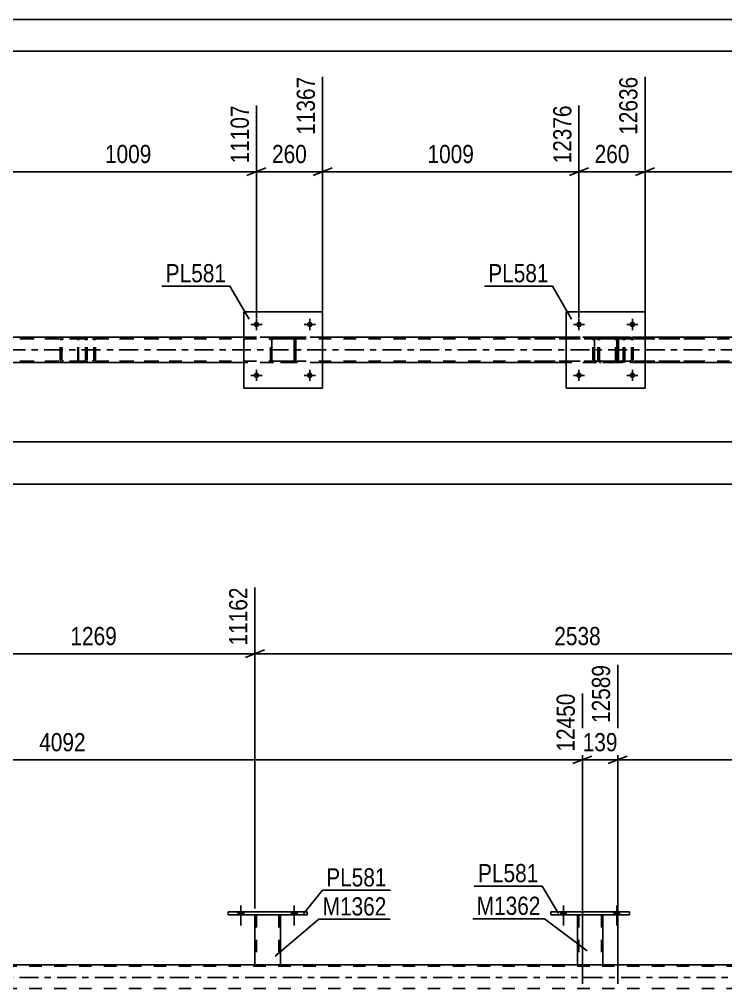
# Model space of a CAD drawing. Header units: millimetres. Extents: x 0 to 841, y 0 to 594.
# Drawn here: x 485.7 to 596.8, y 441.4 to 594 of the extents above; entities that cross this region are included whole.
import ezdxf

# ---------------------------------------------------------------- set-up
doc = ezdxf.new("R2010")
doc.units = ezdxf.units.MM
doc.linetypes.add('DXK_LINE_DOT2', pattern=[3.9198, 1.9599, -1.9599])
doc.linetypes.add('DXK_LINE_DOT3', pattern=[5.9187, 2.979, -0.9799, 0.9799, -0.9799])
doc.styles.add('Arial Narrow', font='ARIALN.TTF', dxfattribs={"height": 0.2})

# ---------------------------------------------------------------- blocks, each defined once
blk = doc.blocks.new('Unknown-122573538-1135')
at = {"color": 5, "linetype": 'Continuous'}
for p, q in [((841, 594), (0, 594)), ((836, 589), (5, 589))]:
    blk.add_line(p, q, dxfattribs=at)
blk = doc.blocks.new('Part-122573538-2550 - 2500')
at = {"color": 7, "linetype": 'DXK_LINE_DOT2'}
for p, q in [((758.15, 543.74), (104.82, 543.74)), ((758.15, 543.98), (216.39, 543.98)), ((533.37, 543.98), (520.97, 543.98)), ((584.13, 543.98), (571.73, 543.98)), ((758.15, 540.22), (104.82, 540.22)), ((533.37, 539.98), (520.97, 539.98)), ((584.13, 539.98), (571.73, 539.98))]:
    blk.add_line(p, q, dxfattribs=at)
at = {"color": 2, "linetype": 'Continuous'}
for p, q in [((520.97, 543.98), (482.6, 543.98)), ((571.73, 543.98), (533.37, 543.98)), ((622.49, 543.98), (584.13, 543.98)), ((520.97, 539.98), (482.6, 539.98)), ((571.73, 539.98), (533.37, 539.98)), ((622.49, 539.98), (584.13, 539.98))]:
    blk.add_line(p, q, dxfattribs=at)
at = {"color": 7, "linetype": 'DXK_LINE_DOT3'}
blk.add_line((104.82, 541.98), (758.15, 541.98), dxfattribs=at)
blk = doc.blocks.new('Bolt-122573538-2590 - 2500')
at = {"linetype": 'Continuous'}
for points in [[(522.53, 545.97), (522.53, 546.07), (522.56, 546.15), (522.61, 546.23), (522.67, 546.3), (522.75, 546.36), (522.83, 546.39), (522.92, 546.41), (523.01, 546.41), (523.1, 546.39), (523.19, 546.36), (523.26, 546.3), (523.32, 546.23), (523.37, 546.15), (523.4, 546.07), (523.41, 545.97), (523.4, 545.88), (523.37, 545.8), (523.32, 545.72), (523.26, 545.65), (523.19, 545.59), (523.1, 545.56), (523.01, 545.54), (522.92, 545.54), (522.83, 545.56), (522.75, 545.59), (522.67, 545.65), (522.61, 545.72), (522.56, 545.8), (522.53, 545.88)], [(530.93, 545.97), (530.93, 546.07), (530.96, 546.15), (531.01, 546.23), (531.07, 546.3), (531.15, 546.36), (531.23, 546.39), (531.32, 546.41), (531.41, 546.41), (531.5, 546.39), (531.59, 546.36), (531.66, 546.3), (531.72, 546.23), (531.77, 546.15), (531.8, 546.07), (531.81, 545.97), (531.8, 545.88), (531.77, 545.8), (531.72, 545.72), (531.66, 545.65), (531.59, 545.59), (531.5, 545.56), (531.41, 545.54), (531.32, 545.54), (531.23, 545.56), (531.15, 545.59), (531.07, 545.65), (531.01, 545.72), (530.96, 545.8), (530.93, 545.88)]]:
    blk.add_hatch(color=1, dxfattribs=at).paths.add_polyline_path(points)
at = {"color": 1, "linetype": 'Continuous'}
for p, q in [((522.97, 546.85), (522.97, 545.09)), ((531.37, 546.85), (531.37, 545.09)), ((522.09, 545.97), (523.85, 545.97)), ((530.49, 545.97), (532.25, 545.97))]:
    blk.add_line(p, q, dxfattribs=at)
blk = doc.blocks.new('Bolt-122573538-2591 - 2500')
at = {"linetype": 'Continuous'}
for points in [[(522.53, 537.97), (522.53, 538.07), (522.56, 538.15), (522.61, 538.23), (522.67, 538.3), (522.75, 538.36), (522.83, 538.39), (522.92, 538.41), (523.01, 538.41), (523.1, 538.39), (523.19, 538.36), (523.26, 538.3), (523.32, 538.23), (523.37, 538.15), (523.4, 538.07), (523.41, 537.97), (523.4, 537.88), (523.37, 537.8), (523.32, 537.72), (523.26, 537.65), (523.19, 537.59), (523.1, 537.56), (523.01, 537.54), (522.92, 537.54), (522.83, 537.56), (522.75, 537.59), (522.67, 537.65), (522.61, 537.72), (522.56, 537.8), (522.53, 537.88)], [(530.93, 537.97), (530.93, 538.07), (530.96, 538.15), (531.01, 538.23), (531.07, 538.3), (531.15, 538.36), (531.23, 538.39), (531.32, 538.41), (531.41, 538.41), (531.5, 538.39), (531.59, 538.36), (531.66, 538.3), (531.72, 538.23), (531.77, 538.15), (531.8, 538.07), (531.81, 537.97), (531.8, 537.88), (531.77, 537.8), (531.72, 537.72), (531.66, 537.65), (531.59, 537.59), (531.5, 537.56), (531.41, 537.54), (531.32, 537.54), (531.23, 537.56), (531.15, 537.59), (531.07, 537.65), (531.01, 537.72), (530.96, 537.8), (530.93, 537.88)]]:
    blk.add_hatch(color=1, dxfattribs=at).paths.add_polyline_path(points)
at = {"color": 1, "linetype": 'Continuous'}
for p, q in [((522.97, 538.85), (522.97, 537.09)), ((531.37, 538.85), (531.37, 537.09)), ((522.09, 537.97), (523.85, 537.97)), ((530.49, 537.97), (532.25, 537.97))]:
    blk.add_line(p, q, dxfattribs=at)
blk = doc.blocks.new('Part-122573538-2656 - 2500')
at = {"color": 2, "linetype": 'Continuous'}
for p, q in [((520.97, 535.97), (520.97, 547.97)), ((520.97, 547.97), (520.97, 547.97)), ((520.97, 547.97), (533.37, 547.97)), ((533.37, 547.97), (533.37, 535.97)), ((520.97, 535.97), (520.97, 535.97)), ((533.37, 535.97), (520.97, 535.97))]:
    blk.add_line(p, q, dxfattribs=at)
at = {"color": 7, "linetype": 'DXK_LINE_DOT2'}
for p, q in [((520.97, 547.97), (520.97, 535.97)), ((520.97, 547.97), (520.97, 547.97)), ((533.37, 535.97), (533.37, 547.97)), ((520.97, 535.97), (520.97, 535.97))]:
    blk.add_line(p, q, dxfattribs=at)
blk = doc.blocks.new('Part-122573538-2657 - 2500')
at = {"color": 7, "linetype": 'DXK_LINE_DOT2'}
for p, q in [((525.16, 543.49), (525.2, 543.68)), ((525.16, 543.49), (525.17, 543.49)), ((525.16, 540.45), (525.16, 543.49)), ((525.2, 543.68), (525.17, 543.49)), ((525.17, 540.45), (525.17, 543.49)), ((525.42, 543.59), (525.4, 543.49)), ((525.41, 543.49), (525.4, 543.49)), ((525.4, 543.49), (525.4, 540.45)), ((525.41, 543.49), (525.42, 543.59)), ((525.41, 540.45), (525.41, 543.49)), ((525.42, 543.59), (525.48, 543.66)), ((525.47, 543.66), (525.42, 543.59)), ((525.46, 543.94), (525.64, 543.97)), ((525.65, 543.97), (525.46, 543.94)), ((525.46, 543.94), (525.46, 543.94)), ((525.55, 543.72), (525.47, 543.66)), ((525.48, 543.66), (525.55, 543.72)), ((525.55, 543.72), (525.65, 543.73)), ((525.64, 543.73), (525.55, 543.72)), ((528.69, 543.97), (525.64, 543.97)), ((528.69, 543.73), (525.64, 543.73)), ((528.68, 543.97), (528.87, 543.94)), ((528.78, 543.72), (528.68, 543.73)), ((528.87, 543.94), (528.69, 543.97)), ((528.69, 543.73), (528.78, 543.72)), ((528.78, 543.72), (528.78, 543.72)), ((528.78, 543.72), (528.85, 543.66)), ((528.85, 543.66), (528.78, 543.72)), ((528.85, 543.66), (528.91, 543.59)), ((528.91, 543.59), (528.85, 543.66)), ((528.91, 543.59), (528.93, 543.49)), ((528.92, 543.49), (528.91, 543.59)), ((528.93, 543.49), (528.92, 543.49)), ((528.92, 543.49), (528.92, 540.45)), ((528.93, 540.45), (528.93, 543.49)), ((529.13, 543.68), (529.16, 543.49)), ((529.17, 543.49), (529.13, 543.68)), ((529.17, 543.49), (529.16, 543.49)), ((529.16, 543.49), (529.16, 540.45)), ((529.17, 540.45), (529.17, 543.49)), ((525.17, 540.45), (525.16, 540.45)), ((525.2, 540.27), (525.16, 540.45)), ((525.17, 540.45), (525.2, 540.27)), ((525.4, 540.45), (525.41, 540.45)), ((525.4, 540.45), (525.42, 540.36)), ((525.42, 540.36), (525.41, 540.45)), ((525.48, 540.28), (525.42, 540.36)), ((525.42, 540.36), (525.47, 540.28)), ((525.47, 540.28), (525.55, 540.23)), ((525.55, 540.23), (525.48, 540.28)), ((525.65, 540.21), (525.55, 540.23)), ((525.55, 540.23), (525.64, 540.21)), ((528.69, 540.21), (525.64, 540.21)), ((528.68, 540.21), (528.78, 540.23)), ((528.78, 540.23), (528.69, 540.21)), ((528.85, 540.28), (528.78, 540.23)), ((528.78, 540.23), (528.85, 540.28)), ((528.78, 540.23), (528.78, 540.23)), ((528.91, 540.36), (528.85, 540.28)), ((528.85, 540.28), (528.91, 540.36)), ((528.93, 540.45), (528.91, 540.36)), ((528.91, 540.36), (528.92, 540.45)), ((528.92, 540.45), (528.93, 540.45)), ((529.16, 540.45), (529.13, 540.27)), ((529.13, 540.27), (529.17, 540.45)), ((529.16, 540.45), (529.17, 540.45)), ((525.46, 540.01), (525.46, 540.01)), ((525.64, 539.97), (525.46, 540.01)), ((525.46, 540.01), (525.65, 539.97)), ((528.69, 539.97), (525.64, 539.97)), ((528.87, 540.01), (528.68, 539.97)), ((528.69, 539.97), (528.87, 540.01))]:
    blk.add_line(p, q, dxfattribs=at)
at = {"color": 7, "linetype": 'DXK_LINE_DOT3'}
blk.add_line((527.17, 541.97), (527.16, 541.97), dxfattribs=at)
at = {"color": 7, "linetype": 'DXK_LINE_DOT2'}
for centre, start, end in [((525.64, 543.49), 112.5, 157.5), ((525.65, 543.49), 112.5, 157.5), ((528.68, 543.49), 22.5, 67.5), ((528.69, 543.49), 22.5, 67.5), ((525.64, 540.45), 202.5, 247.5), ((525.65, 540.45), 202.5, 247.5), ((528.68, 540.45), 292.5, 337.5), ((528.69, 540.45), 292.5, 337.5)]:
    blk.add_arc(centre, 0.48, start, end, dxfattribs=at)
blk = doc.blocks.new('Part-122573538-2703 - 2500')
at = {"color": 7, "linetype": 'DXK_LINE_DOT2'}
for p, q in [((580.43, 543.98), (566.1, 543.98)), ((580.43, 543.74), (566.1, 543.74)), ((576.74, 543.67), (576.71, 543.5)), ((576.71, 540.46), (576.71, 543.5)), ((576.75, 543.68), (576.74, 543.67)), ((576.96, 543.5), (576.98, 543.59)), ((576.96, 540.46), (576.96, 543.5)), ((576.98, 543.59), (577.03, 543.67)), ((577.21, 543.98), (577.02, 543.94)), ((577.03, 543.67), (577.12, 543.72)), ((577.12, 543.72), (577.21, 543.74)), ((580.62, 543.94), (580.43, 543.98)), ((580.43, 543.74), (580.53, 543.72)), ((580.53, 543.72), (580.61, 543.67)), ((580.61, 543.67), (580.66, 543.59)), ((580.66, 543.59), (580.68, 543.5)), ((580.68, 540.46), (580.68, 543.5)), ((580.9, 543.67), (580.9, 543.68)), ((580.94, 543.5), (580.9, 543.67)), ((580.94, 540.46), (580.94, 543.5)), ((580.43, 540.22), (566.1, 540.22)), ((576.71, 540.46), (576.75, 540.27)), ((576.98, 540.36), (576.96, 540.46)), ((577.03, 540.29), (576.98, 540.36)), ((577.12, 540.23), (577.03, 540.29)), ((577.21, 540.22), (577.12, 540.23)), ((580.53, 540.23), (580.43, 540.22)), ((580.61, 540.29), (580.53, 540.23)), ((580.66, 540.36), (580.61, 540.29)), ((580.68, 540.46), (580.66, 540.36)), ((580.9, 540.27), (580.94, 540.46)), ((580.43, 539.98), (566.1, 539.98)), ((577.02, 540.01), (577.21, 539.98)), ((580.43, 539.98), (580.62, 540.01))]:
    blk.add_line(p, q, dxfattribs=at)
for centre, start, end in [((577.2, 543.48), 110.9282, 155.8647), ((580.45, 543.48), 24.1353, 69.0718), ((577.2, 540.47), 204.1353, 249.0718), ((580.45, 540.47), 290.9282, 335.8647)]:
    blk.add_arc(centre, 0.495, start, end, dxfattribs=at)
blk = doc.blocks.new('Part-122573538-2716 - 2500')
at = {"color": 7, "linetype": 'DXK_LINE_DOT2'}
for p, q in [((579.47, 543.68), (579.45, 543.5)), ((579.45, 540.46), (579.45, 543.5)), ((579.53, 543.83), (579.47, 543.68)), ((579.61, 543.94), (579.53, 543.83)), ((579.58, 543.5), (579.59, 543.59)), ((579.58, 540.46), (579.58, 543.5)), ((579.59, 543.59), (579.62, 543.67)), ((579.71, 543.98), (579.61, 543.94)), ((579.62, 543.67), (579.66, 543.72)), ((579.66, 543.72), (579.71, 543.74)), ((592.19, 543.98), (579.71, 543.98)), ((592.19, 543.74), (579.71, 543.74)), ((580.94, 543.98), (580.94, 543.74)), ((581.95, 543.94), (581.75, 543.98)), ((581.75, 543.74), (581.85, 543.72)), ((581.85, 543.72), (581.93, 543.67)), ((581.93, 543.67), (581.99, 543.59)), ((581.99, 543.59), (582.01, 543.5)), ((582.01, 540.46), (582.01, 543.5)), ((582.22, 543.67), (582.22, 543.68)), ((582.26, 543.5), (582.22, 543.67)), ((582.26, 540.46), (582.26, 543.5)), ((579.45, 540.46), (579.47, 540.27)), ((579.47, 540.27), (579.53, 540.12)), ((579.53, 540.12), (579.61, 540.01)), ((579.59, 540.36), (579.58, 540.46)), ((579.62, 540.29), (579.59, 540.36)), ((579.66, 540.23), (579.62, 540.29)), ((579.71, 540.22), (579.66, 540.23)), ((592.19, 540.22), (579.71, 540.22)), ((580.94, 539.98), (580.94, 540.22)), ((581.85, 540.23), (581.75, 540.22)), ((581.93, 540.29), (581.85, 540.23)), ((581.99, 540.36), (581.93, 540.29)), ((582.01, 540.46), (581.99, 540.36)), ((582.22, 540.27), (582.26, 540.46)), ((579.61, 540.01), (579.71, 539.98)), ((592.19, 539.98), (579.71, 539.98)), ((581.75, 539.98), (581.95, 540.01))]:
    blk.add_line(p, q, dxfattribs=at)
for centre, start, end in [((581.77, 543.48), 23.9465, 68.8966), ((581.77, 540.47), 291.1034, 336.0535)]:
    blk.add_arc(centre, 0.493, start, end, dxfattribs=at)
blk = doc.blocks.new('Part-122573538-2723 - 2500')
at = {"color": 7, "linetype": 'DXK_LINE_DOT2'}
for p, q in [((494.86, 543.68), (494.84, 543.5)), ((494.84, 540.46), (494.84, 543.5)), ((494.92, 543.83), (494.86, 543.68)), ((495, 543.94), (494.92, 543.83)), ((494.97, 543.5), (494.98, 543.59)), ((494.97, 540.46), (494.97, 543.5)), ((494.98, 543.59), (495.01, 543.67)), ((495.1, 543.98), (495, 543.94)), ((495.01, 543.67), (495.05, 543.72)), ((495.05, 543.72), (495.1, 543.74)), ((507.58, 543.98), (495.1, 543.98)), ((507.58, 543.74), (495.1, 543.74)), ((496.33, 543.74), (496.33, 543.98)), ((497.34, 543.94), (497.15, 543.98)), ((497.15, 543.74), (497.24, 543.72)), ((497.24, 543.72), (497.32, 543.67)), ((497.32, 543.67), (497.38, 543.59)), ((497.38, 543.59), (497.4, 543.5)), ((497.4, 540.46), (497.4, 543.5)), ((497.61, 543.67), (497.61, 543.68)), ((497.65, 543.5), (497.61, 543.67)), ((497.65, 540.46), (497.65, 543.5)), ((494.84, 540.46), (494.86, 540.27)), ((494.86, 540.27), (494.92, 540.12)), ((494.92, 540.12), (495, 540.01)), ((494.98, 540.36), (494.97, 540.46)), ((495.01, 540.29), (494.98, 540.36)), ((495.05, 540.23), (495.01, 540.29)), ((495.1, 540.22), (495.05, 540.23)), ((507.58, 540.22), (495.1, 540.22)), ((496.33, 539.98), (496.33, 540.22)), ((497.24, 540.23), (497.15, 540.22)), ((497.32, 540.29), (497.24, 540.23)), ((497.38, 540.36), (497.32, 540.29)), ((497.4, 540.46), (497.38, 540.36)), ((497.61, 540.27), (497.65, 540.46)), ((495, 540.01), (495.1, 539.98)), ((507.58, 539.98), (495.1, 539.98)), ((497.15, 539.98), (497.34, 540.01))]:
    blk.add_line(p, q, dxfattribs=at)
for centre, start, end in [((497.16, 543.48), 23.9465, 68.8966), ((497.16, 540.47), 291.1034, 336.0535)]:
    blk.add_arc(centre, 0.493, start, end, dxfattribs=at)
blk = doc.blocks.new('Part-122573538-2724 - 2500')
at = {"color": 7, "linetype": 'DXK_LINE_DOT2'}
for p, q in [((495.82, 543.98), (481.49, 543.98)), ((495.82, 543.74), (481.49, 543.74)), ((492.13, 543.67), (492.1, 543.5)), ((492.1, 540.46), (492.1, 543.5)), ((492.14, 543.68), (492.13, 543.67)), ((492.35, 543.5), (492.37, 543.59)), ((492.35, 540.46), (492.35, 543.5)), ((492.37, 543.59), (492.43, 543.67)), ((492.61, 543.98), (492.41, 543.94)), ((492.43, 543.67), (492.51, 543.72)), ((492.51, 543.72), (492.61, 543.74)), ((496.02, 543.94), (495.82, 543.98)), ((495.82, 543.74), (495.92, 543.72)), ((495.92, 543.72), (496, 543.67)), ((496, 543.67), (496.06, 543.59)), ((496.06, 543.59), (496.08, 543.5)), ((496.08, 540.46), (496.08, 543.5)), ((496.29, 543.67), (496.29, 543.68)), ((496.33, 543.5), (496.29, 543.67)), ((496.33, 540.46), (496.33, 543.5)), ((495.82, 540.22), (481.49, 540.22)), ((492.1, 540.46), (492.14, 540.27)), ((492.37, 540.36), (492.35, 540.46)), ((492.43, 540.29), (492.37, 540.36)), ((492.51, 540.23), (492.43, 540.29)), ((492.61, 540.22), (492.51, 540.23)), ((495.92, 540.23), (495.82, 540.22)), ((496, 540.29), (495.92, 540.23)), ((496.06, 540.36), (496, 540.29)), ((496.08, 540.46), (496.06, 540.36)), ((496.29, 540.27), (496.33, 540.46)), ((495.82, 539.98), (481.49, 539.98)), ((492.41, 540.01), (492.61, 539.98)), ((495.82, 539.98), (496.02, 540.01))]:
    blk.add_line(p, q, dxfattribs=at)
for centre, start, end in [((492.59, 543.48), 110.9282, 155.8647), ((495.84, 543.48), 24.1353, 69.0718), ((492.59, 540.47), 204.1353, 249.0718), ((495.84, 540.47), 290.9282, 335.8647)]:
    blk.add_arc(centre, 0.495, start, end, dxfattribs=at)
blk = doc.blocks.new('Part-122573538-2726 - 2500')
at = {"color": 7, "linetype": 'DXK_LINE_DOT2'}
for p, q in [((575.93, 543.49), (575.96, 543.68)), ((575.96, 543.68), (575.93, 543.49)), ((575.93, 540.45), (575.93, 543.49)), ((575.93, 543.49), (575.93, 543.49)), ((575.93, 540.45), (575.93, 543.49)), ((576.17, 543.49), (576.19, 543.59)), ((576.19, 543.59), (576.17, 543.49)), ((576.17, 540.45), (576.17, 543.49)), ((576.17, 543.49), (576.17, 543.49)), ((576.17, 543.49), (576.17, 540.45)), ((576.19, 543.59), (576.24, 543.66)), ((576.24, 543.66), (576.19, 543.59)), ((576.22, 543.94), (576.41, 543.97)), ((576.41, 543.97), (576.22, 543.94)), ((576.22, 543.94), (576.22, 543.94)), ((576.24, 543.66), (576.32, 543.72)), ((576.32, 543.72), (576.24, 543.66)), ((576.32, 543.72), (576.41, 543.73)), ((576.41, 543.73), (576.32, 543.72)), ((579.45, 543.97), (576.41, 543.97)), ((579.45, 543.73), (576.41, 543.73)), ((579.45, 543.97), (579.63, 543.94)), ((579.63, 543.94), (579.45, 543.97)), ((579.45, 543.73), (579.54, 543.72)), ((579.54, 543.72), (579.45, 543.73)), ((579.54, 543.72), (579.54, 543.72)), ((579.54, 543.72), (579.62, 543.66)), ((579.62, 543.66), (579.54, 543.72)), ((579.62, 543.66), (579.67, 543.59)), ((579.67, 543.59), (579.62, 543.66)), ((579.67, 543.59), (579.69, 543.49)), ((579.69, 543.49), (579.67, 543.59)), ((579.69, 540.45), (579.69, 543.49)), ((579.69, 543.49), (579.69, 543.49)), ((579.69, 543.49), (579.69, 540.45)), ((579.89, 543.68), (579.93, 543.49)), ((579.93, 543.49), (579.89, 543.68)), ((579.93, 540.45), (579.93, 543.49)), ((579.93, 543.49), (579.93, 543.49)), ((579.93, 543.49), (579.93, 540.45)), ((575.93, 540.45), (575.93, 540.45)), ((575.96, 540.27), (575.93, 540.45)), ((575.93, 540.45), (575.96, 540.27)), ((576.17, 540.45), (576.17, 540.45)), ((576.19, 540.36), (576.17, 540.45)), ((576.17, 540.45), (576.19, 540.36)), ((576.24, 540.28), (576.19, 540.36)), ((576.19, 540.36), (576.24, 540.28)), ((576.32, 540.23), (576.24, 540.28)), ((576.24, 540.28), (576.32, 540.23)), ((576.41, 540.21), (576.32, 540.23)), ((576.32, 540.23), (576.41, 540.21)), ((579.45, 540.21), (576.41, 540.21)), ((579.54, 540.23), (579.45, 540.21)), ((579.45, 540.21), (579.54, 540.23)), ((579.62, 540.28), (579.54, 540.23)), ((579.54, 540.23), (579.62, 540.28)), ((579.54, 540.23), (579.54, 540.23)), ((579.67, 540.36), (579.62, 540.28)), ((579.62, 540.28), (579.67, 540.36)), ((579.69, 540.45), (579.67, 540.36)), ((579.67, 540.36), (579.69, 540.45)), ((579.69, 540.45), (579.69, 540.45)), ((579.93, 540.45), (579.89, 540.27)), ((579.89, 540.27), (579.93, 540.45)), ((579.93, 540.45), (579.93, 540.45)), ((576.22, 540.01), (576.22, 540.01)), ((576.41, 539.97), (576.22, 540.01)), ((576.22, 540.01), (576.41, 539.97)), ((579.45, 539.97), (576.41, 539.97)), ((579.63, 540.01), (579.45, 539.97)), ((579.45, 539.97), (579.63, 540.01))]:
    blk.add_line(p, q, dxfattribs=at)
at = {"color": 7, "linetype": 'DXK_LINE_DOT3'}
blk.add_line((577.93, 541.97), (577.93, 541.97), dxfattribs=at)
at = {"color": 7, "linetype": 'DXK_LINE_DOT2'}
for centre, start, end in [((576.41, 543.49), 112.5, 157.5), ((576.41, 543.49), 112.5, 157.5), ((579.45, 543.49), 22.5, 67.5), ((579.45, 543.49), 22.5, 67.5), ((576.41, 540.45), 202.5, 247.5), ((576.41, 540.45), 202.5, 247.5), ((579.45, 540.45), 292.5, 337.5), ((579.45, 540.45), 292.5, 337.5)]:
    blk.add_arc(centre, 0.48, start, end, dxfattribs=at)
blk = doc.blocks.new('Part-122573538-2731 - 2500')
at = {"color": 2, "linetype": 'Continuous'}
for p, q in [((571.73, 535.97), (571.73, 547.97)), ((571.73, 547.97), (571.73, 547.97)), ((571.73, 547.97), (584.13, 547.97)), ((584.13, 547.97), (584.13, 535.97)), ((571.73, 535.97), (571.73, 535.97)), ((584.13, 535.97), (571.73, 535.97))]:
    blk.add_line(p, q, dxfattribs=at)
at = {"color": 7, "linetype": 'DXK_LINE_DOT2'}
for p, q in [((571.73, 547.97), (571.73, 535.97)), ((571.73, 547.97), (571.73, 547.97)), ((584.13, 535.97), (584.13, 547.97)), ((571.73, 535.97), (571.73, 535.97))]:
    blk.add_line(p, q, dxfattribs=at)
blk = doc.blocks.new('Bolt-122573538-2732 - 2500')
at = {"linetype": 'Continuous'}
for points in [[(573.29, 537.97), (573.3, 538.07), (573.33, 538.15), (573.37, 538.23), (573.43, 538.3), (573.51, 538.36), (573.59, 538.39), (573.68, 538.41), (573.77, 538.41), (573.86, 538.39), (573.95, 538.36), (574.02, 538.3), (574.08, 538.23), (574.13, 538.15), (574.16, 538.07), (574.17, 537.97), (574.16, 537.88), (574.13, 537.8), (574.08, 537.72), (574.02, 537.65), (573.95, 537.59), (573.86, 537.56), (573.77, 537.54), (573.68, 537.54), (573.59, 537.56), (573.51, 537.59), (573.43, 537.65), (573.37, 537.72), (573.33, 537.8), (573.3, 537.88)], [(581.69, 537.97), (581.7, 538.07), (581.73, 538.15), (581.77, 538.23), (581.83, 538.3), (581.91, 538.36), (581.99, 538.39), (582.08, 538.41), (582.17, 538.41), (582.26, 538.39), (582.35, 538.36), (582.42, 538.3), (582.48, 538.23), (582.53, 538.15), (582.56, 538.07), (582.57, 537.97), (582.56, 537.88), (582.53, 537.8), (582.48, 537.72), (582.42, 537.65), (582.35, 537.59), (582.26, 537.56), (582.17, 537.54), (582.08, 537.54), (581.99, 537.56), (581.91, 537.59), (581.83, 537.65), (581.77, 537.72), (581.73, 537.8), (581.7, 537.88)]]:
    blk.add_hatch(color=1, dxfattribs=at).paths.add_polyline_path(points)
at = {"color": 1, "linetype": 'Continuous'}
for p, q in [((573.73, 538.85), (573.73, 537.09)), ((582.13, 538.85), (582.13, 537.09)), ((572.85, 537.97), (574.61, 537.97)), ((581.25, 537.97), (583.01, 537.97))]:
    blk.add_line(p, q, dxfattribs=at)
blk = doc.blocks.new('Bolt-122573538-2733 - 2500')
at = {"linetype": 'Continuous'}
for points in [[(573.29, 545.97), (573.3, 546.07), (573.33, 546.15), (573.37, 546.23), (573.43, 546.3), (573.51, 546.36), (573.59, 546.39), (573.68, 546.41), (573.77, 546.41), (573.86, 546.39), (573.95, 546.36), (574.02, 546.3), (574.08, 546.23), (574.13, 546.15), (574.16, 546.07), (574.17, 545.97), (574.16, 545.88), (574.13, 545.8), (574.08, 545.72), (574.02, 545.65), (573.95, 545.59), (573.86, 545.56), (573.77, 545.54), (573.68, 545.54), (573.59, 545.56), (573.51, 545.59), (573.43, 545.65), (573.37, 545.72), (573.33, 545.8), (573.3, 545.88)], [(581.69, 545.97), (581.7, 546.07), (581.73, 546.15), (581.77, 546.23), (581.83, 546.3), (581.91, 546.36), (581.99, 546.39), (582.08, 546.41), (582.17, 546.41), (582.26, 546.39), (582.35, 546.36), (582.42, 546.3), (582.48, 546.23), (582.53, 546.15), (582.56, 546.07), (582.57, 545.97), (582.56, 545.88), (582.53, 545.8), (582.48, 545.72), (582.42, 545.65), (582.35, 545.59), (582.26, 545.56), (582.17, 545.54), (582.08, 545.54), (581.99, 545.56), (581.91, 545.59), (581.83, 545.65), (581.77, 545.72), (581.73, 545.8), (581.7, 545.88)]]:
    blk.add_hatch(color=1, dxfattribs=at).paths.add_polyline_path(points)
at = {"color": 1, "linetype": 'Continuous'}
for p, q in [((573.73, 546.85), (573.73, 545.09)), ((582.13, 546.85), (582.13, 545.09)), ((572.85, 545.97), (574.61, 545.97)), ((581.25, 545.97), (583.01, 545.97))]:
    blk.add_line(p, q, dxfattribs=at)
blk = doc.blocks.new('Part-122573538-3309 - 3249')
at = {"color": 2, "linetype": 'Continuous'}
blk.add_line((100.96, 445.2), (755.72, 445.2), dxfattribs=at)
at = {"color": 7, "linetype": 'DXK_LINE_DOT2'}
for p, q in [((755.72, 444.96), (100.96, 444.96)), ((755.72, 441.44), (100.96, 441.44))]:
    blk.add_line(p, q, dxfattribs=at)
at = {"color": 7, "linetype": 'DXK_LINE_DOT3'}
blk.add_line((100.96, 443.2), (755.72, 443.2), dxfattribs=at)
blk = doc.blocks.new('Part-122573538-3603 - 3249')
at = {"color": 2, "linetype": 'Continuous'}
for p, q in [((518.53, 453.52), (530.93, 453.52)), ((518.53, 453.04), (518.53, 453.52)), ((530.93, 453.52), (530.93, 453.04)), ((530.93, 453.04), (518.53, 453.04))]:
    blk.add_line(p, q, dxfattribs=at)
blk = doc.blocks.new('Part-122573538-3637 - 3249')
at = {"color": 2, "linetype": 'Continuous'}
for p, q in [((573.49, 453.04), (573.49, 445.2)), ((577.49, 453.04), (577.49, 445.2)), ((573.49, 445.2), (577.49, 445.2))]:
    blk.add_line(p, q, dxfattribs=at)
at = {"color": 7, "linetype": 'DXK_LINE_DOT2'}
for p, q in [((573.49, 453.04), (577.49, 453.04)), ((573.49, 453.04), (573.49, 453.04)), ((573.49, 453.04), (573.49, 453.04)), ((573.73, 453.04), (573.73, 445.2)), ((577.25, 453.04), (577.25, 445.2)), ((577.49, 453.04), (577.49, 453.04)), ((577.49, 453.04), (577.49, 453.04)), ((577.2, 445.2), (577.23, 445.2)), ((577.2, 445.2), (577.23, 445.2)), ((577.23, 445.2), (577.25, 445.2)), ((577.23, 445.2), (577.25, 445.2))]:
    blk.add_line(p, q, dxfattribs=at)
blk = doc.blocks.new('Bolt-122573538-3498 - 3249')
at = {"linetype": 'Continuous'}
for points in [[(520.09, 453.04), (520.97, 453.04), (520.97, 453.52), (520.09, 453.52)], [(528.49, 453.04), (529.37, 453.04), (529.37, 453.52), (528.49, 453.52)]]:
    blk.add_hatch(color=1, dxfattribs=at).paths.add_polyline_path(points)
at = {"color": 1, "linetype": 'Continuous'}
for p, q in [((520.09, 453.52), (520.09, 453.04)), ((520.53, 454.52), (520.53, 451.4)), ((520.97, 453.52), (520.97, 453.04)), ((528.49, 453.52), (528.49, 453.04)), ((528.93, 454.52), (528.93, 451.4)), ((529.37, 453.52), (529.37, 453.04))]:
    blk.add_line(p, q, dxfattribs=at)
blk = doc.blocks.new('Bolt-122573538-3499 - 3249')
at = {"linetype": 'Continuous'}
for points in [[(520.09, 453.04), (520.97, 453.04), (520.97, 453.52), (520.09, 453.52)], [(528.49, 453.04), (529.37, 453.04), (529.37, 453.52), (528.49, 453.52)]]:
    blk.add_hatch(color=1, dxfattribs=at).paths.add_polyline_path(points)
at = {"color": 1, "linetype": 'Continuous'}
for p, q in [((520.09, 453.52), (520.09, 453.04)), ((520.53, 454.52), (520.53, 451.4)), ((520.97, 453.52), (520.97, 453.04)), ((528.49, 453.52), (528.49, 453.04)), ((528.93, 454.52), (528.93, 451.4)), ((529.37, 453.52), (529.37, 453.04))]:
    blk.add_line(p, q, dxfattribs=at)
blk = doc.blocks.new('Bolt-122573538-3627 - 3249')
at = {"linetype": 'Continuous'}
for points in [[(570.85, 453.04), (571.73, 453.04), (571.73, 453.52), (570.85, 453.52)], [(579.25, 453.04), (580.13, 453.04), (580.13, 453.52), (579.25, 453.52)]]:
    blk.add_hatch(color=1, dxfattribs=at).paths.add_polyline_path(points)
at = {"color": 1, "linetype": 'Continuous'}
for p, q in [((570.85, 453.52), (570.85, 453.04)), ((571.29, 454.52), (571.29, 451.4)), ((571.73, 453.52), (571.73, 453.04)), ((579.25, 453.52), (579.25, 453.04)), ((579.69, 454.52), (579.69, 451.4)), ((580.13, 453.52), (580.13, 453.04))]:
    blk.add_line(p, q, dxfattribs=at)
blk = doc.blocks.new('Part-122573538-3598 - 3249')
at = {"color": 2, "linetype": 'Continuous'}
for p, q in [((522.73, 453.04), (522.73, 445.2)), ((526.73, 453.04), (526.73, 445.2)), ((522.73, 445.2), (526.73, 445.2))]:
    blk.add_line(p, q, dxfattribs=at)
at = {"color": 7, "linetype": 'DXK_LINE_DOT2'}
for p, q in [((522.73, 453.04), (526.73, 453.04)), ((522.73, 453.04), (522.73, 453.04)), ((522.73, 453.04), (522.73, 453.04)), ((522.97, 453.04), (522.97, 445.2)), ((526.49, 453.04), (526.49, 445.2)), ((526.73, 453.04), (526.73, 453.04)), ((526.73, 453.04), (526.73, 453.04)), ((526.43, 445.2), (526.47, 445.2)), ((526.43, 445.2), (526.47, 445.2)), ((526.47, 445.2), (526.49, 445.2)), ((526.47, 445.2), (526.49, 445.2))]:
    blk.add_line(p, q, dxfattribs=at)
blk = doc.blocks.new('Bolt-122573538-3626 - 3249')
at = {"linetype": 'Continuous'}
for points in [[(570.85, 453.04), (571.73, 453.04), (571.73, 453.52), (570.85, 453.52)], [(579.25, 453.04), (580.13, 453.04), (580.13, 453.52), (579.25, 453.52)]]:
    blk.add_hatch(color=1, dxfattribs=at).paths.add_polyline_path(points)
at = {"color": 1, "linetype": 'Continuous'}
for p, q in [((570.85, 453.52), (570.85, 453.04)), ((571.29, 454.52), (571.29, 451.4)), ((571.73, 453.52), (571.73, 453.04)), ((579.25, 453.52), (579.25, 453.04)), ((579.69, 454.52), (579.69, 451.4)), ((580.13, 453.52), (580.13, 453.04))]:
    blk.add_line(p, q, dxfattribs=at)
blk = doc.blocks.new('Part-122573538-3632 - 3249')
at = {"color": 2, "linetype": 'Continuous'}
for p, q in [((569.29, 453.52), (581.69, 453.52)), ((569.29, 453.04), (569.29, 453.52)), ((581.69, 453.52), (581.69, 453.04)), ((581.69, 453.04), (569.29, 453.04))]:
    blk.add_line(p, q, dxfattribs=at)
blk = doc.blocks.new('StraightDimension-122573538-2791 - 2500')
at = {"color": 7, "linetype": 'Continuous'}
blk.add_line((89.28, 520.86), (795.91, 520.86), dxfattribs=at)
blk = doc.blocks.new('StraightDimension-122573538-2885 - 2500')
at = {"color": 7, "linetype": 'Continuous'}
for p, q in [((584.13, 546.98), (584.13, 584.97)), ((624.49, 546.97), (624.49, 580.47)), ((585.63, 570.63), (582.63, 569.43)), ((622.99, 569.43), (625.99, 570.63)), ((584.13, 570.03), (624.49, 570.03))]:
    blk.add_line(p, q, dxfattribs=at)
at = {"color": 0, "linetype": 'Continuous'}
blk.add_wipeout([(623.89, 581.07), (619.69, 581.07), (619.69, 570.73), (623.89, 570.73)], dxfattribs=at)
at = {"color": 0}
blk.add_wipeout([(608.57, 570.78), (608.57, 574.98), (600.05, 574.98), (600.05, 570.78)], dxfattribs=at)
at = {"color": 3, "linetype": 'Continuous', "style": 'Arial Narrow'}
blk.add_text('13645', height=2.863, rotation=90.0002, dxfattribs=at).set_placement((623.29, 571.33))
at = {"color": 3, "style": 'Arial Narrow'}
blk.add_text('1009', height=2.863, dxfattribs=at).set_placement((600.65, 571.38))
blk = doc.blocks.new('StraightDimension-122573538-2896 - 2500')
at = {"color": 7, "linetype": 'Continuous'}
for p, q in [((584.13, 546.98), (584.13, 584.97)), ((573.73, 546.97), (573.73, 580.47)), ((572.23, 569.43), (575.23, 570.63)), ((585.63, 570.63), (582.63, 569.43)), ((573.73, 570.03), (584.13, 570.03))]:
    blk.add_line(p, q, dxfattribs=at)
at = {"color": 0}
blk.add_wipeout([(582.27, 570.78), (582.27, 574.98), (575.59, 574.98), (575.59, 570.78)], dxfattribs=at)
at = {"color": 3, "style": 'Arial Narrow'}
blk.add_text('260', height=2.863, dxfattribs=at).set_placement((576.19, 571.38))
at = {"color": 0, "linetype": 'Continuous'}
blk.add_wipeout([(583.53, 585.57), (579.33, 585.57), (579.33, 575.23), (583.53, 575.23)], dxfattribs=at)
at = {"color": 3, "linetype": 'Continuous', "style": 'Arial Narrow'}
blk.add_text('12636', height=2.863, rotation=90.0002, dxfattribs=at).set_placement((582.93, 575.83))
blk = doc.blocks.new('StraightDimension-122573538-2907 - 2500')
at = {"color": 7, "linetype": 'Continuous'}
for p, q in [((533.37, 546.98), (533.37, 584.97)), ((573.73, 546.97), (573.73, 580.47)), ((534.87, 570.63), (531.87, 569.43)), ((572.23, 569.43), (575.23, 570.63)), ((533.37, 570.03), (573.73, 570.03))]:
    blk.add_line(p, q, dxfattribs=at)
at = {"color": 0, "linetype": 'Continuous'}
blk.add_wipeout([(573.13, 581.07), (568.93, 581.07), (568.93, 570.73), (573.13, 570.73)], dxfattribs=at)
at = {"color": 0}
blk.add_wipeout([(557.8, 570.78), (557.8, 574.98), (549.29, 574.98), (549.29, 570.78)], dxfattribs=at)
at = {"color": 3, "linetype": 'Continuous', "style": 'Arial Narrow'}
blk.add_text('12376', height=2.863, rotation=90.0002, dxfattribs=at).set_placement((572.53, 571.33))
at = {"color": 3, "style": 'Arial Narrow'}
blk.add_text('1009', height=2.863, dxfattribs=at).set_placement((549.89, 571.38))
blk = doc.blocks.new('StraightDimension-122573538-2918 - 2500')
at = {"color": 7, "linetype": 'Continuous'}
for p, q in [((533.37, 546.98), (533.37, 584.97)), ((522.97, 546.97), (522.97, 580.47)), ((521.47, 569.43), (524.47, 570.63)), ((534.87, 570.63), (531.87, 569.43)), ((522.97, 570.03), (533.37, 570.03))]:
    blk.add_line(p, q, dxfattribs=at)
at = {"color": 0}
blk.add_wipeout([(531.51, 570.78), (531.51, 574.98), (524.82, 574.98), (524.82, 570.78)], dxfattribs=at)
at = {"color": 3, "style": 'Arial Narrow'}
blk.add_text('260', height=2.863, dxfattribs=at).set_placement((525.42, 571.38))
at = {"color": 0, "linetype": 'Continuous'}
blk.add_wipeout([(532.77, 585.57), (528.57, 585.57), (528.57, 575.23), (532.77, 575.23)], dxfattribs=at)
at = {"color": 3, "linetype": 'Continuous', "style": 'Arial Narrow'}
blk.add_text('11367', height=2.863, rotation=90.0002, dxfattribs=at).set_placement((532.17, 575.83))
blk = doc.blocks.new('StraightDimension-122573538-2929 - 2500')
at = {"color": 7, "linetype": 'Continuous'}
for p, q in [((482.6, 547.49), (482.6, 584.97)), ((522.97, 546.97), (522.97, 580.47)), ((484.1, 570.63), (481.1, 569.43)), ((521.47, 569.43), (524.47, 570.63)), ((482.6, 570.03), (522.97, 570.03))]:
    blk.add_line(p, q, dxfattribs=at)
at = {"color": 0, "linetype": 'Continuous'}
blk.add_wipeout([(522.37, 581.07), (518.17, 581.07), (518.17, 570.73), (522.37, 570.73)], dxfattribs=at)
at = {"color": 0}
blk.add_wipeout([(507.04, 570.78), (507.04, 574.98), (498.53, 574.98), (498.53, 570.78)], dxfattribs=at)
at = {"color": 3, "linetype": 'Continuous', "style": 'Arial Narrow'}
blk.add_text('11107', height=2.863, rotation=90.0002, dxfattribs=at).set_placement((521.77, 571.33))
at = {"color": 3, "style": 'Arial Narrow'}
blk.add_text('1009', height=2.863, dxfattribs=at).set_placement((499.13, 571.38))
blk = doc.blocks.new('StraightDimension-122573538-7511 - 2500')
at = {"color": 7, "linetype": 'Continuous'}
blk.add_line((89.92, 527.5), (795.27, 527.5), dxfattribs=at)
blk = doc.blocks.new('StraightDimension-122573538-4152 - 3249')
at = {"color": 7, "linetype": 'Continuous'}
for p, q in [((522.73, 454.04), (522.73, 504.59)), ((624.26, 454.04), (624.26, 504.59)), ((524.23, 494.75), (521.23, 493.55)), ((622.76, 493.55), (625.76, 494.75)), ((522.73, 494.15), (624.26, 494.15))]:
    blk.add_line(p, q, dxfattribs=at)
at = {"color": 0, "linetype": 'Continuous'}
blk.add_wipeout([(623.66, 505.19), (619.46, 505.19), (619.46, 494.85), (623.66, 494.85)], dxfattribs=at)
at = {"color": 0}
blk.add_wipeout([(577.75, 494.9), (577.75, 499.1), (569.24, 499.1), (569.24, 494.9)], dxfattribs=at)
at = {"color": 3, "linetype": 'Continuous', "style": 'Arial Narrow'}
blk.add_text('13700', height=2.863, rotation=90.0002, dxfattribs=at).set_placement((623.06, 495.45))
at = {"color": 3, "style": 'Arial Narrow'}
blk.add_text('2538', height=2.863, dxfattribs=at).set_placement((569.84, 495.5))
blk = doc.blocks.new('StraightDimension-122573538-9904 - 3249')
at = {"color": 7, "linetype": 'Continuous'}
for p, q in [((410.61, 442.2), (410.61, 490.57)), ((574.27, 442.2), (574.27, 487.9)), ((412.11, 478.05), (409.11, 476.85)), ((572.77, 476.85), (575.77, 478.05)), ((410.61, 477.45), (574.27, 477.45))]:
    blk.add_line(p, q, dxfattribs=at)
at = {"color": 0, "linetype": 'Continuous'}
blk.add_wipeout([(573.67, 488.5), (569.47, 488.5), (569.47, 478.15), (573.67, 478.15)], dxfattribs=at)
at = {"color": 0}
blk.add_wipeout([(496.7, 478.2), (496.7, 482.4), (488.18, 482.4), (488.18, 478.2)], dxfattribs=at)
at = {"color": 3, "linetype": 'Continuous', "style": 'Arial Narrow'}
blk.add_text('12450', height=2.863, rotation=90.0002, dxfattribs=at).set_placement((573.07, 478.75))
at = {"color": 3, "style": 'Arial Narrow'}
blk.add_text('4092', height=2.863, dxfattribs=at).set_placement((488.78, 478.8))
blk = doc.blocks.new('StraightDimension-122573538-4162 - 3249')
at = {"color": 7, "linetype": 'Continuous'}
for p, q in [((522.73, 454.04), (522.73, 504.59)), ((471.97, 454.04), (471.97, 502.76)), ((473.47, 494.75), (470.47, 493.55)), ((521.23, 493.55), (524.23, 494.75)), ((471.97, 494.15), (522.73, 494.15))]:
    blk.add_line(p, q, dxfattribs=at)
at = {"color": 0, "linetype": 'Continuous'}
blk.add_wipeout([(522.13, 505.19), (517.93, 505.19), (517.93, 494.85), (522.13, 494.85)], dxfattribs=at)
at = {"color": 0}
blk.add_wipeout([(501.61, 494.9), (501.61, 499.1), (493.09, 499.1), (493.09, 494.9)], dxfattribs=at)
at = {"color": 3, "linetype": 'Continuous', "style": 'Arial Narrow'}
blk.add_text('11162', height=2.863, rotation=90.0002, dxfattribs=at).set_placement((521.53, 495.45))
at = {"color": 3, "style": 'Arial Narrow'}
blk.add_text('1269', height=2.863, dxfattribs=at).set_placement((493.69, 495.5))
blk = doc.blocks.new('StraightDimension-122573538-9902 - 3249')
at = {"color": 7, "linetype": 'Continuous'}
for p, q in [((579.82, 442.2), (579.82, 492.4)), ((658.88, 442.2), (658.88, 487.9)), ((581.32, 478.05), (578.32, 476.85)), ((657.38, 476.85), (660.38, 478.05)), ((579.82, 477.45), (658.88, 477.45))]:
    blk.add_line(p, q, dxfattribs=at)
at = {"color": 0, "linetype": 'Continuous'}
blk.add_wipeout([(658.28, 488.5), (654.08, 488.5), (654.08, 478.15), (658.28, 478.15)], dxfattribs=at)
at = {"color": 0}
blk.add_wipeout([(623.61, 478.2), (623.61, 482.4), (615.1, 482.4), (615.1, 478.2)], dxfattribs=at)
at = {"color": 3, "linetype": 'Continuous', "style": 'Arial Narrow'}
blk.add_text('14565', height=2.863, rotation=90.0002, dxfattribs=at).set_placement((657.68, 478.75))
at = {"color": 3, "style": 'Arial Narrow'}
blk.add_text('1976', height=2.863, dxfattribs=at).set_placement((615.7, 478.8))
blk = doc.blocks.new('StraightDimension-122573538-9903 - 3249')
at = {"color": 7, "linetype": 'Continuous'}
for p, q in [((579.82, 442.2), (579.82, 492.4)), ((574.27, 442.2), (574.27, 487.9)), ((572.77, 476.85), (575.77, 478.05)), ((581.32, 478.05), (578.32, 476.85)), ((574.27, 477.45), (579.82, 477.45))]:
    blk.add_line(p, q, dxfattribs=at)
at = {"color": 0}
blk.add_wipeout([(580.39, 478.2), (580.39, 482.4), (573.71, 482.4), (573.71, 478.2)], dxfattribs=at)
at = {"color": 3, "style": 'Arial Narrow'}
blk.add_text('139', height=2.863, dxfattribs=at).set_placement((574.31, 478.8))
at = {"color": 0, "linetype": 'Continuous'}
blk.add_wipeout([(579.22, 493), (575.02, 493), (575.02, 482.65), (579.22, 482.65)], dxfattribs=at)
at = {"color": 3, "linetype": 'Continuous', "style": 'Arial Narrow'}
blk.add_text('12589', height=2.863, rotation=90.0002, dxfattribs=at).set_placement((578.62, 483.25))
blk = doc.blocks.new('Mark-122573538-2652 - 2500')
at = {"color": 0}
blk.add_wipeout([(518.2, 552.62), (518.2, 555.62), (508.69, 555.62), (508.69, 552.62)], dxfattribs=at)
blk.add_wipeout([(518.2, 552.62), (518.2, 555.62), (508.69, 555.62), (508.69, 552.62)], dxfattribs=at)
at = {"color": 30, "linetype": 'Continuous'}
for p in [(508.09, 552.02), (521.8, 546.82)]:
    blk.add_line(p, (518.8, 552.02), dxfattribs=at)
at = {"color": 3, "style": 'Arial Narrow'}
blk.add_text('PL581', height=2.863, dxfattribs=at).set_placement((508.69, 552.62))
blk = doc.blocks.new('Mark-122573538-2727 - 2500')
at = {"color": 0}
blk.add_wipeout([(568.96, 552.62), (568.96, 555.62), (559.45, 555.62), (559.45, 552.62)], dxfattribs=at)
blk.add_wipeout([(568.96, 552.62), (568.96, 555.62), (559.45, 555.62), (559.45, 552.62)], dxfattribs=at)
at = {"color": 30, "linetype": 'Continuous'}
for p in [(558.85, 552.02), (572.56, 546.82)]:
    blk.add_line(p, (569.56, 552.02), dxfattribs=at)
at = {"color": 3, "style": 'Arial Narrow'}
blk.add_text('PL581', height=2.863, dxfattribs=at).set_placement((559.45, 552.62))
blk = doc.blocks.new('Mark-122573538-3599 - 3249')
at = {"color": 0}
blk.add_wipeout([(543.46, 457.52), (543.46, 460.52), (533.95, 460.52), (533.95, 457.52)], dxfattribs=at)
blk.add_wipeout([(543.46, 457.52), (543.46, 460.52), (533.95, 460.52), (533.95, 457.52)], dxfattribs=at)
at = {"color": 30, "linetype": 'Continuous'}
for p, q in [((530.36, 453.2), (533.35, 456.92)), ((533.35, 456.92), (544.06, 456.92))]:
    blk.add_line(p, q, dxfattribs=at)
at = {"color": 3, "style": 'Arial Narrow'}
blk.add_text('PL581', height=2.863, dxfattribs=at).set_placement((533.95, 457.52))
blk = doc.blocks.new('Mark-122573538-3594 - 3249')
at = {"color": 0}
blk.add_wipeout([(543.43, 452.95), (543.43, 455.95), (533.38, 455.95), (533.38, 452.95)], dxfattribs=at)
blk.add_wipeout([(543.43, 452.95), (543.43, 455.95), (533.38, 455.95), (533.38, 452.95)], dxfattribs=at)
at = {"color": 30, "linetype": 'Continuous'}
for p, q in [((525.9, 446.57), (532.78, 452.35)), ((532.78, 452.35), (544.03, 452.35))]:
    blk.add_line(p, q, dxfattribs=at)
at = {"color": 3, "style": 'Arial Narrow'}
blk.add_text('M1362', height=2.863, dxfattribs=at).set_placement((533.38, 452.95))
blk = doc.blocks.new('Mark-122573538-3628 - 3249')
at = {"color": 0}
blk.add_wipeout([(567.34, 458.19), (567.34, 461.19), (557.84, 461.19), (557.84, 458.19)], dxfattribs=at)
blk.add_wipeout([(567.34, 458.19), (567.34, 461.19), (557.84, 461.19), (557.84, 458.19)], dxfattribs=at)
at = {"color": 30, "linetype": 'Continuous'}
for p in [(557.24, 457.59), (570.48, 453.26)]:
    blk.add_line(p, (567.94, 457.59), dxfattribs=at)
at = {"color": 3, "style": 'Arial Narrow'}
blk.add_text('PL581', height=2.863, dxfattribs=at).set_placement((557.84, 458.19))
blk = doc.blocks.new('Mark-122573538-3633 - 3249')
at = {"color": 0}
blk.add_wipeout([(567.68, 453.05), (567.68, 456.05), (557.63, 456.05), (557.63, 453.05)], dxfattribs=at)
blk.add_wipeout([(567.68, 453.05), (567.68, 456.05), (557.63, 456.05), (557.63, 453.05)], dxfattribs=at)
at = {"color": 30, "linetype": 'Continuous'}
for p in [(557.03, 452.45), (575.04, 447.41)]:
    blk.add_line(p, (568.28, 452.45), dxfattribs=at)
at = {"color": 3, "style": 'Arial Narrow'}
blk.add_text('M1362', height=2.863, dxfattribs=at).set_placement((557.63, 453.05))

msp = doc.modelspace()

# ---------------------------------------------------------------- block references
for name in ['Unknown-122573538-1135', 'Part-122573538-2656 - 2500', 'Part-122573538-2731 - 2500', 'Bolt-122573538-2590 - 2500', 'Bolt-122573538-2733 - 2500', 'Part-122573538-2550 - 2500', 'Part-122573538-2724 - 2500', 'Part-122573538-2723 - 2500', 'Part-122573538-2657 - 2500', 'Part-122573538-2703 - 2500', 'Part-122573538-2726 - 2500', 'Part-122573538-2716 - 2500', 'Bolt-122573538-2591 - 2500', 'Bolt-122573538-2732 - 2500', 'Part-122573538-3603 - 3249', 'Bolt-122573538-3498 - 3249', 'Bolt-122573538-3499 - 3249', 'Part-122573538-3632 - 3249', 'Bolt-122573538-3627 - 3249', 'Bolt-122573538-3626 - 3249', 'Part-122573538-3598 - 3249', 'Part-122573538-3637 - 3249', 'Part-122573538-3309 - 3249']:
    msp.add_blockref(name, (0, 0))

# ---------------------------------------------------------------- next in the draw order: block references
for name in ['StraightDimension-122573538-2885 - 2500', 'StraightDimension-122573538-2791 - 2500', 'StraightDimension-122573538-4152 - 3249']:
    msp.add_blockref(name, (0, 0))

# ---------------------------------------------------------------- next in the draw order: block references
for name in ['StraightDimension-122573538-2896 - 2500', 'StraightDimension-122573538-7511 - 2500', 'StraightDimension-122573538-9902 - 3249', 'StraightDimension-122573538-9904 - 3249']:
    msp.add_blockref(name, (0, 0))

# ---------------------------------------------------------------- next in the draw order: block references
for name in ['StraightDimension-122573538-2907 - 2500', 'StraightDimension-122573538-4162 - 3249', 'StraightDimension-122573538-9903 - 3249', 'Mark-122573538-3628 - 3249', 'Mark-122573538-3599 - 3249']:
    msp.add_blockref(name, (0, 0))

# ---------------------------------------------------------------- next in the draw order: block references
for name in ['StraightDimension-122573538-2918 - 2500', 'Mark-122573538-2727 - 2500', 'Mark-122573538-3594 - 3249', 'Mark-122573538-3633 - 3249']:
    msp.add_blockref(name, (0, 0))

# ---------------------------------------------------------------- next in the draw order: block references
msp.add_blockref('StraightDimension-122573538-2929 - 2500', (0, 0))

# ---------------------------------------------------------------- next in the draw order: block references
msp.add_blockref('Mark-122573538-2652 - 2500', (0, 0))

doc.saveas('drawing.dxf')
